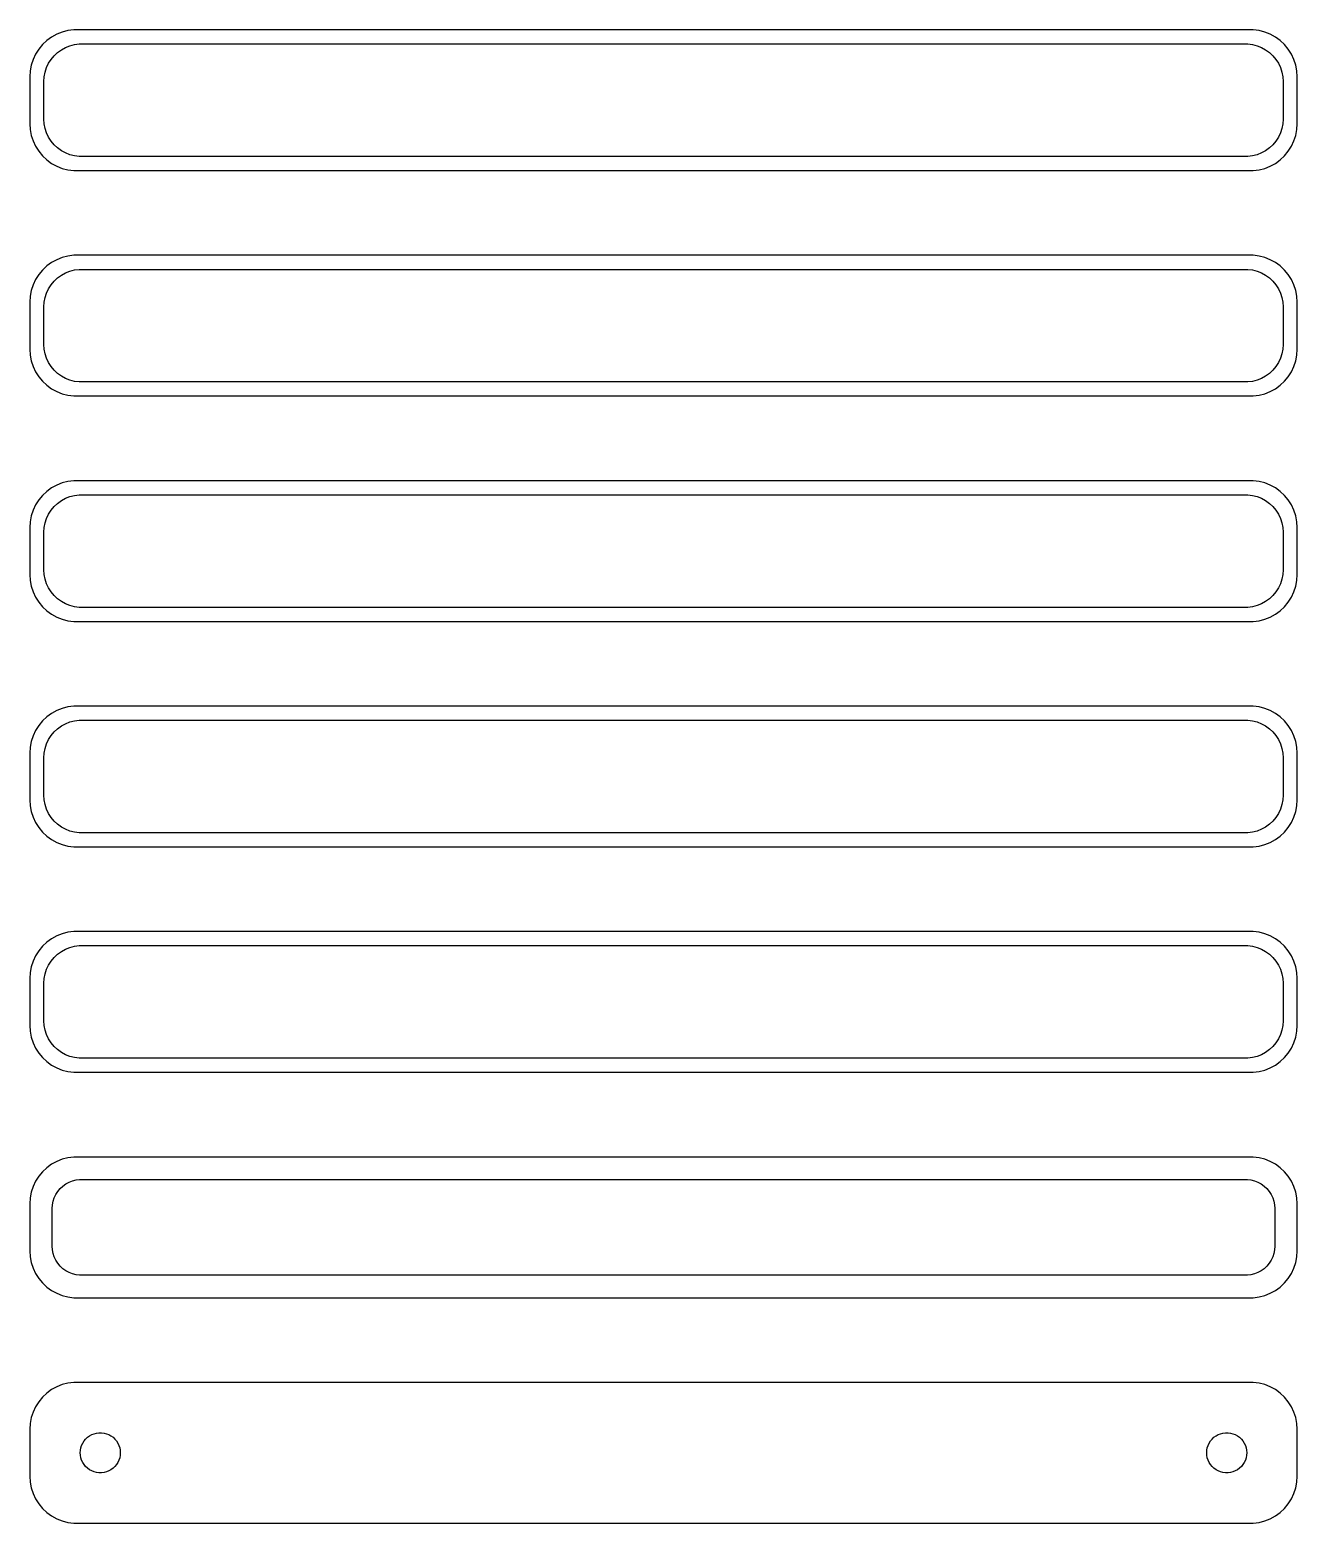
# Model space of a CAD drawing. Header units: metres. Extents: x -68 to 68, y 353 to 703.
# Drawn here: x -67.5 to 67.5, y 352.5 to 511.5 of the extents above; entities that cross this region are included whole.
import ezdxf

# ---------------------------------------------------------------- set-up
doc = ezdxf.new("R2010")
doc.units = ezdxf.units.M

msp = doc.modelspace()

# ---------------------------------------------------------------- linework, layer by layer
for p, q in [((-65.6871, 510.353), (-66.1448, 509.923)), ((-65.1791, 510.722), (-65.6871, 510.353)), ((-64.6289, 511.024), (-65.1791, 510.722)), ((-64.0451, 511.255), (-64.6289, 511.024)), ((-63.4369, 511.411), (-64.0451, 511.255)), ((-62.8139, 511.49), (-63.4369, 511.411)), ((62.8139, 511.49), (-62.8139, 511.49)), ((63.4369, 511.411), (62.8139, 511.49)), ((64.0451, 511.255), (63.4369, 511.411)), ((64.6289, 511.024), (64.0451, 511.255)), ((65.1791, 510.722), (64.6289, 511.024)), ((65.6871, 510.353), (65.1791, 510.722)), ((66.1448, 509.923), (65.6871, 510.353)), ((-66.8815, 508.909), (-67.1489, 508.341)), ((-66.5451, 509.439), (-66.8815, 508.909)), ((-66.1448, 509.923), (-66.5451, 509.439)), ((-65.2361, 508.351), (-64.9159, 508.738)), ((-64.9159, 508.738), (-64.5497, 509.082)), ((-64.5497, 509.082), (-64.1433, 509.377)), ((-64.1433, 509.377), (-63.7031, 509.619)), ((-63.7031, 509.619), (-63.2361, 509.804)), ((-63.2361, 509.804), (-62.7495, 509.929)), ((-62.7495, 509.929), (-62.2512, 509.992)), ((-62.2512, 509.992), (62.2512, 509.992)), ((62.2512, 509.992), (62.7495, 509.929)), ((62.7495, 509.929), (63.2361, 509.804)), ((63.2361, 509.804), (63.7031, 509.619)), ((63.7031, 509.619), (64.1433, 509.377)), ((64.1433, 509.377), (64.5497, 509.082)), ((64.5497, 509.082), (64.9159, 508.738)), ((64.9159, 508.738), (65.2361, 508.351)), ((66.5451, 509.439), (66.1448, 509.923)), ((66.8815, 508.909), (66.5451, 509.439)), ((67.1489, 508.341), (66.8815, 508.909)), ((-67.3429, 507.743), (-67.4606, 507.127)), ((-67.1489, 508.341), (-67.3429, 507.743)), ((-65.8743, 506.995), (-65.7191, 507.472)), ((-65.7191, 507.472), (-65.5052, 507.927)), ((-65.5052, 507.927), (-65.2361, 508.351)), ((65.2361, 508.351), (65.5052, 507.927)), ((65.5052, 507.927), (65.7191, 507.472)), ((65.7191, 507.472), (65.8743, 506.995)), ((67.3429, 507.743), (67.1489, 508.341)), ((67.4606, 507.127), (67.3429, 507.743)), ((-67.4606, 507.127), (-67.5, 506.5)), ((-67.5, 506.5), (-67.5, 501.5)), ((-66, 506), (-65.9685, 506.501)), ((-66, 502), (-66, 506)), ((-65.9685, 506.501), (-65.8743, 506.995)), ((65.8743, 506.995), (65.9685, 506.501)), ((65.9685, 506.501), (66, 506)), ((66, 506), (66, 502)), ((67.5, 506.5), (67.4606, 507.127)), ((67.5, 501.5), (67.5, 506.5)), ((-67.5, 501.5), (-67.4606, 500.873)), ((-67.4606, 500.873), (-67.3429, 500.257)), ((-65.9685, 501.499), (-66, 502)), ((-65.8743, 501.005), (-65.9685, 501.499)), ((-65.7191, 500.528), (-65.8743, 501.005)), ((65.8743, 501.005), (65.7191, 500.528)), ((65.9685, 501.499), (65.8743, 501.005)), ((66, 502), (65.9685, 501.499)), ((67.3429, 500.257), (67.4606, 500.873)), ((67.4606, 500.873), (67.5, 501.5)), ((-67.3429, 500.257), (-67.1489, 499.659)), ((-67.1489, 499.659), (-66.8815, 499.091)), ((-65.5052, 500.073), (-65.7191, 500.528)), ((-65.2361, 499.649), (-65.5052, 500.073)), ((-64.9159, 499.262), (-65.2361, 499.649)), ((-64.5497, 498.918), (-64.9159, 499.262)), ((64.9159, 499.262), (64.5497, 498.918)), ((65.2361, 499.649), (64.9159, 499.262)), ((65.5052, 500.073), (65.2361, 499.649)), ((65.7191, 500.528), (65.5052, 500.073)), ((66.8815, 499.091), (67.1489, 499.659)), ((67.1489, 499.659), (67.3429, 500.257)), ((-66.8815, 499.091), (-66.5451, 498.561)), ((-66.5451, 498.561), (-66.1448, 498.077)), ((-66.1448, 498.077), (-65.6871, 497.647)), ((-65.6871, 497.647), (-65.1791, 497.278)), ((-64.1433, 498.623), (-64.5497, 498.918)), ((-63.7031, 498.381), (-64.1433, 498.623)), ((-63.2361, 498.196), (-63.7031, 498.381)), ((-62.7495, 498.071), (-63.2361, 498.196)), ((-62.2512, 498.008), (-62.7495, 498.071)), ((62.2512, 498.008), (-62.2512, 498.008)), ((62.7495, 498.071), (62.2512, 498.008)), ((63.2361, 498.196), (62.7495, 498.071)), ((63.7031, 498.381), (63.2361, 498.196)), ((64.1433, 498.623), (63.7031, 498.381)), ((64.5497, 498.918), (64.1433, 498.623)), ((65.1791, 497.278), (65.6871, 497.647)), ((65.6871, 497.647), (66.1448, 498.077)), ((66.1448, 498.077), (66.5451, 498.561)), ((66.5451, 498.561), (66.8815, 499.091)), ((-65.1791, 497.278), (-64.6289, 496.976)), ((-64.6289, 496.976), (-64.0451, 496.745)), ((-64.0451, 496.745), (-63.4369, 496.589)), ((-63.4369, 496.589), (-62.8139, 496.51)), ((-62.8139, 496.51), (62.8139, 496.51)), ((62.8139, 496.51), (63.4369, 496.589)), ((63.4369, 496.589), (64.0451, 496.745)), ((64.0451, 496.745), (64.6289, 496.976)), ((64.6289, 496.976), (65.1791, 497.278)), ((-65.1791, 486.722), (-65.6871, 486.353)), ((-64.6289, 487.024), (-65.1791, 486.722)), ((-64.0451, 487.255), (-64.6289, 487.024)), ((-63.4369, 487.411), (-64.0451, 487.255)), ((-62.8139, 487.49), (-63.4369, 487.411)), ((62.8139, 487.49), (-62.8139, 487.49)), ((63.4369, 487.411), (62.8139, 487.49)), ((64.0451, 487.255), (63.4369, 487.411)), ((64.6289, 487.024), (64.0451, 487.255)), ((65.1791, 486.722), (64.6289, 487.024)), ((65.6871, 486.353), (65.1791, 486.722)), ((-66.8815, 484.909), (-67.1489, 484.341)), ((-66.5451, 485.439), (-66.8815, 484.909)), ((-66.1448, 485.923), (-66.5451, 485.439)), ((-65.6871, 486.353), (-66.1448, 485.923)), ((-64.9159, 484.738), (-64.5497, 485.082)), ((-64.5497, 485.082), (-64.1433, 485.377)), ((-64.1433, 485.377), (-63.7031, 485.619)), ((-63.7031, 485.619), (-63.2361, 485.804)), ((-63.2361, 485.804), (-62.7495, 485.929)), ((-62.7495, 485.929), (-62.2512, 485.992)), ((-62.2512, 485.992), (62.2512, 485.992)), ((62.2512, 485.992), (62.7495, 485.929)), ((62.7495, 485.929), (63.2361, 485.804)), ((63.2361, 485.804), (63.7031, 485.619)), ((63.7031, 485.619), (64.1433, 485.377)), ((64.1433, 485.377), (64.5497, 485.082)), ((64.5497, 485.082), (64.9159, 484.738)), ((66.1448, 485.923), (65.6871, 486.353)), ((66.5451, 485.439), (66.1448, 485.923)), ((66.8815, 484.909), (66.5451, 485.439)), ((67.1489, 484.341), (66.8815, 484.909)), ((-67.3429, 483.743), (-67.4606, 483.127)), ((-67.1489, 484.341), (-67.3429, 483.743)), ((-65.8743, 482.995), (-65.7191, 483.472)), ((-65.7191, 483.472), (-65.5052, 483.927)), ((-65.5052, 483.927), (-65.2361, 484.351)), ((-65.2361, 484.351), (-64.9159, 484.738)), ((64.9159, 484.738), (65.2361, 484.351)), ((65.2361, 484.351), (65.5052, 483.927)), ((65.5052, 483.927), (65.7191, 483.472)), ((65.7191, 483.472), (65.8743, 482.995)), ((67.3429, 483.743), (67.1489, 484.341)), ((67.4606, 483.127), (67.3429, 483.743)), ((-67.4606, 483.127), (-67.5, 482.5)), ((-67.5, 482.5), (-67.5, 477.5)), ((-66, 482), (-65.9685, 482.501)), ((-66, 478), (-66, 482)), ((-65.9685, 482.501), (-65.8743, 482.995)), ((65.8743, 482.995), (65.9685, 482.501)), ((65.9685, 482.501), (66, 482)), ((66, 482), (66, 478)), ((67.5, 482.5), (67.4606, 483.127)), ((67.5, 477.5), (67.5, 482.5)), ((-67.5, 477.5), (-67.4606, 476.873)), ((-65.9685, 477.499), (-66, 478)), ((-65.8743, 477.005), (-65.9685, 477.499)), ((-65.7191, 476.528), (-65.8743, 477.005)), ((65.8743, 477.005), (65.7191, 476.528)), ((65.9685, 477.499), (65.8743, 477.005)), ((66, 478), (65.9685, 477.499)), ((67.4606, 476.873), (67.5, 477.5)), ((-67.4606, 476.873), (-67.3429, 476.257)), ((-67.3429, 476.257), (-67.1489, 475.659)), ((-67.1489, 475.659), (-66.8815, 475.091)), ((-65.5052, 476.073), (-65.7191, 476.528)), ((-65.2361, 475.649), (-65.5052, 476.073)), ((-64.9159, 475.262), (-65.2361, 475.649)), ((65.2361, 475.649), (64.9159, 475.262)), ((65.5052, 476.073), (65.2361, 475.649)), ((65.7191, 476.528), (65.5052, 476.073)), ((66.8815, 475.091), (67.1489, 475.659)), ((67.1489, 475.659), (67.3429, 476.257)), ((67.3429, 476.257), (67.4606, 476.873)), ((-66.8815, 475.091), (-66.5451, 474.561)), ((-66.5451, 474.561), (-66.1448, 474.077)), ((-66.1448, 474.077), (-65.6871, 473.647)), ((-64.5497, 474.918), (-64.9159, 475.262)), ((-64.1433, 474.623), (-64.5497, 474.918)), ((-63.7031, 474.381), (-64.1433, 474.623)), ((-63.2361, 474.196), (-63.7031, 474.381)), ((-62.7495, 474.071), (-63.2361, 474.196)), ((-62.2512, 474.008), (-62.7495, 474.071)), ((62.2512, 474.008), (-62.2512, 474.008)), ((62.7495, 474.071), (62.2512, 474.008)), ((63.2361, 474.196), (62.7495, 474.071)), ((63.7031, 474.381), (63.2361, 474.196)), ((64.1433, 474.623), (63.7031, 474.381)), ((64.5497, 474.918), (64.1433, 474.623)), ((64.9159, 475.262), (64.5497, 474.918)), ((65.6871, 473.647), (66.1448, 474.077)), ((66.1448, 474.077), (66.5451, 474.561)), ((66.5451, 474.561), (66.8815, 475.091)), ((-65.6871, 473.647), (-65.1791, 473.278)), ((-65.1791, 473.278), (-64.6289, 472.976)), ((-64.6289, 472.976), (-64.0451, 472.745)), ((-64.0451, 472.745), (-63.4369, 472.589)), ((-63.4369, 472.589), (-62.8139, 472.51)), ((-62.8139, 472.51), (62.8139, 472.51)), ((62.8139, 472.51), (63.4369, 472.589)), ((63.4369, 472.589), (64.0451, 472.745)), ((64.0451, 472.745), (64.6289, 472.976)), ((64.6289, 472.976), (65.1791, 473.278)), ((65.1791, 473.278), (65.6871, 473.647)), ((-65.1791, 462.722), (-65.6871, 462.353)), ((-64.6289, 463.024), (-65.1791, 462.722)), ((-64.0451, 463.255), (-64.6289, 463.024)), ((-63.4369, 463.411), (-64.0451, 463.255)), ((-62.8139, 463.49), (-63.4369, 463.411)), ((62.8139, 463.49), (-62.8139, 463.49)), ((63.4369, 463.411), (62.8139, 463.49)), ((64.0451, 463.255), (63.4369, 463.411)), ((64.6289, 463.024), (64.0451, 463.255)), ((65.1791, 462.722), (64.6289, 463.024)), ((65.6871, 462.353), (65.1791, 462.722)), ((-66.5451, 461.439), (-66.8815, 460.909)), ((-66.1448, 461.923), (-66.5451, 461.439)), ((-65.6871, 462.353), (-66.1448, 461.923)), ((-64.9159, 460.738), (-64.5497, 461.082)), ((-64.5497, 461.082), (-64.1433, 461.377)), ((-64.1433, 461.377), (-63.7031, 461.619)), ((-63.7031, 461.619), (-63.2361, 461.804)), ((-63.2361, 461.804), (-62.7495, 461.929)), ((-62.7495, 461.929), (-62.2512, 461.992)), ((-62.2512, 461.992), (62.2512, 461.992)), ((62.2512, 461.992), (62.7495, 461.929)), ((62.7495, 461.929), (63.2361, 461.804)), ((63.2361, 461.804), (63.7031, 461.619)), ((63.7031, 461.619), (64.1433, 461.377)), ((64.1433, 461.377), (64.5497, 461.082)), ((64.5497, 461.082), (64.9159, 460.738)), ((66.1448, 461.923), (65.6871, 462.353)), ((66.5451, 461.439), (66.1448, 461.923)), ((66.8815, 460.909), (66.5451, 461.439)), ((-67.3429, 459.743), (-67.4606, 459.127)), ((-67.1489, 460.341), (-67.3429, 459.743)), ((-66.8815, 460.909), (-67.1489, 460.341)), ((-65.8743, 458.995), (-65.7191, 459.472)), ((-65.7191, 459.472), (-65.5052, 459.927)), ((-65.5052, 459.927), (-65.2361, 460.351)), ((-65.2361, 460.351), (-64.9159, 460.738)), ((64.9159, 460.738), (65.2361, 460.351)), ((65.2361, 460.351), (65.5052, 459.927)), ((65.5052, 459.927), (65.7191, 459.472)), ((65.7191, 459.472), (65.8743, 458.995)), ((67.1489, 460.341), (66.8815, 460.909)), ((67.3429, 459.743), (67.1489, 460.341)), ((67.4606, 459.127), (67.3429, 459.743)), ((-67.4606, 459.127), (-67.5, 458.5)), ((-67.5, 458.5), (-67.5, 453.5)), ((-66, 458), (-65.9685, 458.501)), ((-66, 454), (-66, 458)), ((-65.9685, 458.501), (-65.8743, 458.995)), ((65.8743, 458.995), (65.9685, 458.501)), ((65.9685, 458.501), (66, 458)), ((66, 458), (66, 454)), ((67.5, 458.5), (67.4606, 459.127)), ((67.5, 453.5), (67.5, 458.5)), ((-67.5, 453.5), (-67.4606, 452.873)), ((-65.9685, 453.499), (-66, 454)), ((-65.8743, 453.005), (-65.9685, 453.499)), ((65.9685, 453.499), (65.8743, 453.005)), ((66, 454), (65.9685, 453.499)), ((67.4606, 452.873), (67.5, 453.5)), ((-67.4606, 452.873), (-67.3429, 452.257)), ((-67.3429, 452.257), (-67.1489, 451.659)), ((-67.1489, 451.659), (-66.8815, 451.091)), ((-65.7191, 452.528), (-65.8743, 453.005)), ((-65.5052, 452.073), (-65.7191, 452.528)), ((-65.2361, 451.649), (-65.5052, 452.073)), ((-64.9159, 451.262), (-65.2361, 451.649)), ((65.2361, 451.649), (64.9159, 451.262)), ((65.5052, 452.073), (65.2361, 451.649)), ((65.7191, 452.528), (65.5052, 452.073)), ((65.8743, 453.005), (65.7191, 452.528)), ((66.8815, 451.091), (67.1489, 451.659)), ((67.1489, 451.659), (67.3429, 452.257)), ((67.3429, 452.257), (67.4606, 452.873)), ((-66.8815, 451.091), (-66.5451, 450.561)), ((-66.5451, 450.561), (-66.1448, 450.077)), ((-66.1448, 450.077), (-65.6871, 449.647)), ((-64.5497, 450.918), (-64.9159, 451.262)), ((-64.1433, 450.623), (-64.5497, 450.918)), ((-63.7031, 450.381), (-64.1433, 450.623)), ((-63.2361, 450.196), (-63.7031, 450.381)), ((-62.7495, 450.071), (-63.2361, 450.196)), ((-62.2512, 450.008), (-62.7495, 450.071)), ((62.2512, 450.008), (-62.2512, 450.008)), ((62.7495, 450.071), (62.2512, 450.008)), ((63.2361, 450.196), (62.7495, 450.071)), ((63.7031, 450.381), (63.2361, 450.196)), ((64.1433, 450.623), (63.7031, 450.381)), ((64.5497, 450.918), (64.1433, 450.623)), ((64.9159, 451.262), (64.5497, 450.918)), ((65.6871, 449.647), (66.1448, 450.077)), ((66.1448, 450.077), (66.5451, 450.561)), ((66.5451, 450.561), (66.8815, 451.091)), ((-65.6871, 449.647), (-65.1791, 449.278)), ((-65.1791, 449.278), (-64.6289, 448.976)), ((-64.6289, 448.976), (-64.0451, 448.745)), ((-64.0451, 448.745), (-63.4369, 448.589)), ((-63.4369, 448.589), (-62.8139, 448.51)), ((-62.8139, 448.51), (62.8139, 448.51)), ((62.8139, 448.51), (63.4369, 448.589)), ((63.4369, 448.589), (64.0451, 448.745)), ((64.0451, 448.745), (64.6289, 448.976)), ((64.6289, 448.976), (65.1791, 449.278)), ((65.1791, 449.278), (65.6871, 449.647)), ((-64.6289, 439.024), (-65.1791, 438.722)), ((-64.0451, 439.255), (-64.6289, 439.024)), ((-63.4369, 439.411), (-64.0451, 439.255)), ((-62.8139, 439.49), (-63.4369, 439.411)), ((62.8139, 439.49), (-62.8139, 439.49)), ((63.4369, 439.411), (62.8139, 439.49)), ((64.0451, 439.255), (63.4369, 439.411)), ((64.6289, 439.024), (64.0451, 439.255)), ((65.1791, 438.722), (64.6289, 439.024)), ((-66.5451, 437.439), (-66.8815, 436.909)), ((-66.1448, 437.923), (-66.5451, 437.439)), ((-65.6871, 438.353), (-66.1448, 437.923)), ((-65.1791, 438.722), (-65.6871, 438.353)), ((-64.5497, 437.082), (-64.1433, 437.377)), ((-64.1433, 437.377), (-63.7031, 437.619)), ((-63.7031, 437.619), (-63.2361, 437.804)), ((-63.2361, 437.804), (-62.7495, 437.929)), ((-62.7495, 437.929), (-62.2512, 437.992)), ((-62.2512, 437.992), (62.2512, 437.992)), ((62.2512, 437.992), (62.7495, 437.929)), ((62.7495, 437.929), (63.2361, 437.804)), ((63.2361, 437.804), (63.7031, 437.619)), ((63.7031, 437.619), (64.1433, 437.377)), ((64.1433, 437.377), (64.5497, 437.082)), ((65.6871, 438.353), (65.1791, 438.722)), ((66.1448, 437.923), (65.6871, 438.353)), ((66.5451, 437.439), (66.1448, 437.923)), ((66.8815, 436.909), (66.5451, 437.439)), ((-67.3429, 435.743), (-67.4606, 435.127)), ((-67.1489, 436.341), (-67.3429, 435.743)), ((-66.8815, 436.909), (-67.1489, 436.341)), ((-65.7191, 435.472), (-65.5052, 435.927)), ((-65.5052, 435.927), (-65.2361, 436.351)), ((-65.2361, 436.351), (-64.9159, 436.738)), ((-64.9159, 436.738), (-64.5497, 437.082)), ((64.5497, 437.082), (64.9159, 436.738)), ((64.9159, 436.738), (65.2361, 436.351)), ((65.2361, 436.351), (65.5052, 435.927)), ((65.5052, 435.927), (65.7191, 435.472)), ((67.1489, 436.341), (66.8815, 436.909)), ((67.3429, 435.743), (67.1489, 436.341)), ((67.4606, 435.127), (67.3429, 435.743)), ((-67.4606, 435.127), (-67.5, 434.5)), ((-67.5, 434.5), (-67.5, 429.5)), ((-66, 434), (-65.9685, 434.501)), ((-65.9685, 434.501), (-65.8743, 434.995)), ((-65.8743, 434.995), (-65.7191, 435.472)), ((65.7191, 435.472), (65.8743, 434.995)), ((65.8743, 434.995), (65.9685, 434.501)), ((65.9685, 434.501), (66, 434)), ((67.5, 434.5), (67.4606, 435.127)), ((67.5, 429.5), (67.5, 434.5)), ((-66, 430), (-66, 434)), ((66, 434), (66, 430)), ((-67.5, 429.5), (-67.4606, 428.873)), ((-65.9685, 429.499), (-66, 430)), ((-65.8743, 429.005), (-65.9685, 429.499)), ((65.9685, 429.499), (65.8743, 429.005)), ((66, 430), (65.9685, 429.499)), ((67.4606, 428.873), (67.5, 429.5)), ((-67.4606, 428.873), (-67.3429, 428.257)), ((-67.3429, 428.257), (-67.1489, 427.659)), ((-67.1489, 427.659), (-66.8815, 427.091)), ((-65.7191, 428.528), (-65.8743, 429.005)), ((-65.5052, 428.073), (-65.7191, 428.528)), ((-65.2361, 427.649), (-65.5052, 428.073)), ((65.5052, 428.073), (65.2361, 427.649)), ((65.7191, 428.528), (65.5052, 428.073)), ((65.8743, 429.005), (65.7191, 428.528)), ((66.8815, 427.091), (67.1489, 427.659)), ((67.1489, 427.659), (67.3429, 428.257)), ((67.3429, 428.257), (67.4606, 428.873)), ((-66.8815, 427.091), (-66.5451, 426.561)), ((-66.5451, 426.561), (-66.1448, 426.077)), ((-66.1448, 426.077), (-65.6871, 425.647)), ((-64.9159, 427.262), (-65.2361, 427.649)), ((-64.5497, 426.918), (-64.9159, 427.262)), ((-64.1433, 426.623), (-64.5497, 426.918)), ((-63.7031, 426.381), (-64.1433, 426.623)), ((-63.2361, 426.196), (-63.7031, 426.381)), ((-62.7495, 426.071), (-63.2361, 426.196)), ((-62.2512, 426.008), (-62.7495, 426.071)), ((62.7495, 426.071), (62.2512, 426.008)), ((63.2361, 426.196), (62.7495, 426.071)), ((63.7031, 426.381), (63.2361, 426.196)), ((64.1433, 426.623), (63.7031, 426.381)), ((64.5497, 426.918), (64.1433, 426.623)), ((64.9159, 427.262), (64.5497, 426.918)), ((65.2361, 427.649), (64.9159, 427.262)), ((65.6871, 425.647), (66.1448, 426.077)), ((66.1448, 426.077), (66.5451, 426.561)), ((66.5451, 426.561), (66.8815, 427.091)), ((-65.6871, 425.647), (-65.1791, 425.278)), ((-65.1791, 425.278), (-64.6289, 424.976)), ((-64.6289, 424.976), (-64.0451, 424.745)), ((-64.0451, 424.745), (-63.4369, 424.589)), ((-63.4369, 424.589), (-62.8139, 424.51)), ((-62.8139, 424.51), (62.8139, 424.51)), ((62.2512, 426.008), (-62.2512, 426.008)), ((62.8139, 424.51), (63.4369, 424.589)), ((63.4369, 424.589), (64.0451, 424.745)), ((64.0451, 424.745), (64.6289, 424.976)), ((64.6289, 424.976), (65.1791, 425.278)), ((65.1791, 425.278), (65.6871, 425.647)), ((-64.6289, 415.024), (-65.1791, 414.722)), ((-64.0451, 415.255), (-64.6289, 415.024)), ((-63.4369, 415.411), (-64.0451, 415.255)), ((-62.8139, 415.49), (-63.4369, 415.411)), ((62.8139, 415.49), (-62.8139, 415.49)), ((63.4369, 415.411), (62.8139, 415.49)), ((64.0451, 415.255), (63.4369, 415.411)), ((64.6289, 415.024), (64.0451, 415.255)), ((65.1791, 414.722), (64.6289, 415.024)), ((-66.5451, 413.439), (-66.8815, 412.909)), ((-66.1448, 413.923), (-66.5451, 413.439)), ((-65.6871, 414.353), (-66.1448, 413.923)), ((-65.1791, 414.722), (-65.6871, 414.353)), ((-64.5497, 413.082), (-64.1433, 413.377)), ((-64.1433, 413.377), (-63.7031, 413.619)), ((-63.7031, 413.619), (-63.2361, 413.804)), ((-63.2361, 413.804), (-62.7495, 413.929)), ((-62.7495, 413.929), (-62.2512, 413.992)), ((-62.2512, 413.992), (62.2512, 413.992)), ((62.2512, 413.992), (62.7495, 413.929)), ((62.7495, 413.929), (63.2361, 413.804)), ((63.2361, 413.804), (63.7031, 413.619)), ((63.7031, 413.619), (64.1433, 413.377)), ((64.1433, 413.377), (64.5497, 413.082)), ((65.6871, 414.353), (65.1791, 414.722)), ((66.1448, 413.923), (65.6871, 414.353)), ((66.5451, 413.439), (66.1448, 413.923)), ((66.8815, 412.909), (66.5451, 413.439)), ((-67.1489, 412.341), (-67.3429, 411.743)), ((-66.8815, 412.909), (-67.1489, 412.341)), ((-65.7191, 411.472), (-65.5052, 411.927)), ((-65.5052, 411.927), (-65.2361, 412.351)), ((-65.2361, 412.351), (-64.9159, 412.738)), ((-64.9159, 412.738), (-64.5497, 413.082)), ((64.5497, 413.082), (64.9159, 412.738)), ((64.9159, 412.738), (65.2361, 412.351)), ((65.2361, 412.351), (65.5052, 411.927)), ((65.5052, 411.927), (65.7191, 411.472)), ((67.1489, 412.341), (66.8815, 412.909)), ((67.3429, 411.743), (67.1489, 412.341)), ((-67.4606, 411.127), (-67.5, 410.5)), ((-67.5, 410.5), (-67.5, 405.5)), ((-67.3429, 411.743), (-67.4606, 411.127)), ((-66, 410), (-65.9685, 410.501)), ((-65.9685, 410.501), (-65.8743, 410.995)), ((-65.8743, 410.995), (-65.7191, 411.472)), ((65.7191, 411.472), (65.8743, 410.995)), ((65.8743, 410.995), (65.9685, 410.501)), ((65.9685, 410.501), (66, 410)), ((67.4606, 411.127), (67.3429, 411.743)), ((67.5, 410.5), (67.4606, 411.127)), ((67.5, 405.5), (67.5, 410.5)), ((-66, 406), (-66, 410)), ((66, 410), (66, 406)), ((-67.5, 405.5), (-67.4606, 404.873)), ((-65.9685, 405.499), (-66, 406)), ((-65.8743, 405.005), (-65.9685, 405.499)), ((65.9685, 405.499), (65.8743, 405.005)), ((66, 406), (65.9685, 405.499)), ((67.4606, 404.873), (67.5, 405.5)), ((-67.4606, 404.873), (-67.3429, 404.257)), ((-67.3429, 404.257), (-67.1489, 403.659)), ((-65.7191, 404.528), (-65.8743, 405.005)), ((-65.5052, 404.073), (-65.7191, 404.528)), ((-65.2361, 403.649), (-65.5052, 404.073)), ((65.5052, 404.073), (65.2361, 403.649)), ((65.7191, 404.528), (65.5052, 404.073)), ((65.8743, 405.005), (65.7191, 404.528)), ((67.1489, 403.659), (67.3429, 404.257)), ((67.3429, 404.257), (67.4606, 404.873)), ((-67.1489, 403.659), (-66.8815, 403.091)), ((-66.8815, 403.091), (-66.5451, 402.561)), ((-66.5451, 402.561), (-66.1448, 402.077)), ((-64.9159, 403.262), (-65.2361, 403.649)), ((-64.5497, 402.918), (-64.9159, 403.262)), ((-64.1433, 402.623), (-64.5497, 402.918)), ((-63.7031, 402.381), (-64.1433, 402.623)), ((-63.2361, 402.196), (-63.7031, 402.381)), ((63.7031, 402.381), (63.2361, 402.196)), ((64.1433, 402.623), (63.7031, 402.381)), ((64.5497, 402.918), (64.1433, 402.623)), ((64.9159, 403.262), (64.5497, 402.918)), ((65.2361, 403.649), (64.9159, 403.262)), ((66.1448, 402.077), (66.5451, 402.561)), ((66.5451, 402.561), (66.8815, 403.091)), ((66.8815, 403.091), (67.1489, 403.659)), ((-66.1448, 402.077), (-65.6871, 401.647)), ((-65.6871, 401.647), (-65.1791, 401.278)), ((-65.1791, 401.278), (-64.6289, 400.976)), ((-64.6289, 400.976), (-64.0451, 400.745)), ((-64.0451, 400.745), (-63.4369, 400.589)), ((-62.7495, 402.071), (-63.2361, 402.196)), ((-62.2512, 402.008), (-62.7495, 402.071)), ((62.2512, 402.008), (-62.2512, 402.008)), ((62.7495, 402.071), (62.2512, 402.008)), ((63.2361, 402.196), (62.7495, 402.071)), ((63.4369, 400.589), (64.0451, 400.745)), ((64.0451, 400.745), (64.6289, 400.976)), ((64.6289, 400.976), (65.1791, 401.278)), ((65.1791, 401.278), (65.6871, 401.647)), ((65.6871, 401.647), (66.1448, 402.077)), ((-63.4369, 400.589), (-62.8139, 400.51)), ((-62.8139, 400.51), (62.8139, 400.51)), ((62.8139, 400.51), (63.4369, 400.589)), ((-64.0451, 391.255), (-64.6289, 391.024)), ((-63.4369, 391.411), (-64.0451, 391.255)), ((-62.8139, 391.49), (-63.4369, 391.411)), ((62.8139, 391.49), (-62.8139, 391.49)), ((63.4369, 391.411), (62.8139, 391.49)), ((64.0451, 391.255), (63.4369, 391.411)), ((64.6289, 391.024), (64.0451, 391.255)), ((-66.1448, 389.923), (-66.5451, 389.439)), ((-65.6871, 390.353), (-66.1448, 389.923)), ((-65.1791, 390.722), (-65.6871, 390.353)), ((-64.6289, 391.024), (-65.1791, 390.722)), ((65.1791, 390.722), (64.6289, 391.024)), ((65.6871, 390.353), (65.1791, 390.722)), ((66.1448, 389.923), (65.6871, 390.353)), ((66.5451, 389.439), (66.1448, 389.923)), ((-67.1489, 388.341), (-67.3429, 387.743)), ((-66.8815, 388.909), (-67.1489, 388.341)), ((-66.5451, 389.439), (-66.8815, 388.909)), ((-64.5184, 387.83), (-64.2692, 388.131)), ((-64.2692, 388.131), (-63.9842, 388.399)), ((-63.9842, 388.399), (-63.668, 388.628)), ((-63.668, 388.628), (-63.3254, 388.817)), ((-63.3254, 388.817), (-62.9619, 388.961)), ((-62.9619, 388.961), (-62.5833, 389.058)), ((-62.5833, 389.058), (-62.1954, 389.107)), ((-62.1954, 389.107), (62.1954, 389.107)), ((62.1954, 389.107), (62.5833, 389.058)), ((62.5833, 389.058), (62.9619, 388.961)), ((62.9619, 388.961), (63.3254, 388.817)), ((63.3254, 388.817), (63.668, 388.628)), ((63.668, 388.628), (63.9842, 388.399)), ((63.9842, 388.399), (64.2692, 388.131)), ((64.2692, 388.131), (64.5184, 387.83)), ((66.8815, 388.909), (66.5451, 389.439)), ((67.1489, 388.341), (66.8815, 388.909)), ((67.3429, 387.743), (67.1489, 388.341)), ((-67.4606, 387.127), (-67.5, 386.5)), ((-67.5, 386.5), (-67.5, 381.5)), ((-67.3429, 387.743), (-67.4606, 387.127)), ((-65.1129, 386), (-65.0884, 386.39)), ((-65.0884, 386.39), (-65.0151, 386.774)), ((-65.0151, 386.774), (-64.8943, 387.146)), ((-64.8943, 387.146), (-64.7279, 387.5)), ((-64.7279, 387.5), (-64.5184, 387.83)), ((64.5184, 387.83), (64.7279, 387.5)), ((64.7279, 387.5), (64.8943, 387.146)), ((64.8943, 387.146), (65.0151, 386.774)), ((65.0151, 386.774), (65.0884, 386.39)), ((65.0884, 386.39), (65.1129, 386)), ((67.4606, 387.127), (67.3429, 387.743)), ((67.5, 386.5), (67.4606, 387.127)), ((67.5, 381.5), (67.5, 386.5)), ((-65.1129, 382), (-65.1129, 386)), ((65.1129, 386), (65.1129, 382)), ((-65.0884, 381.61), (-65.1129, 382)), ((-65.0151, 381.226), (-65.0884, 381.61)), ((65.0884, 381.61), (65.0151, 381.226)), ((65.1129, 382), (65.0884, 381.61)), ((-67.5, 381.5), (-67.4606, 380.873)), ((-67.4606, 380.873), (-67.3429, 380.257)), ((-67.3429, 380.257), (-67.1489, 379.659)), ((-64.8943, 380.854), (-65.0151, 381.226)), ((-64.7279, 380.5), (-64.8943, 380.854)), ((-64.5184, 380.17), (-64.7279, 380.5)), ((-64.2692, 379.869), (-64.5184, 380.17)), ((64.5184, 380.17), (64.2692, 379.869)), ((64.7279, 380.5), (64.5184, 380.17)), ((64.8943, 380.854), (64.7279, 380.5)), ((65.0151, 381.226), (64.8943, 380.854)), ((67.1489, 379.659), (67.3429, 380.257)), ((67.3429, 380.257), (67.4606, 380.873)), ((67.4606, 380.873), (67.5, 381.5)), ((-67.1489, 379.659), (-66.8815, 379.091)), ((-66.8815, 379.091), (-66.5451, 378.561)), ((-66.5451, 378.561), (-66.1448, 378.077)), ((-63.9842, 379.601), (-64.2692, 379.869)), ((-63.668, 379.372), (-63.9842, 379.601)), ((-63.3254, 379.183), (-63.668, 379.372)), ((-62.9619, 379.039), (-63.3254, 379.183)), ((-62.5833, 378.942), (-62.9619, 379.039)), ((-62.1954, 378.893), (-62.5833, 378.942)), ((62.1954, 378.893), (-62.1954, 378.893)), ((62.5833, 378.942), (62.1954, 378.893)), ((62.9619, 379.039), (62.5833, 378.942)), ((63.3254, 379.183), (62.9619, 379.039)), ((63.668, 379.372), (63.3254, 379.183)), ((63.9842, 379.601), (63.668, 379.372)), ((64.2692, 379.869), (63.9842, 379.601)), ((66.1448, 378.077), (66.5451, 378.561)), ((66.5451, 378.561), (66.8815, 379.091)), ((66.8815, 379.091), (67.1489, 379.659)), ((-66.1448, 378.077), (-65.6871, 377.647)), ((-65.6871, 377.647), (-65.1791, 377.278)), ((-65.1791, 377.278), (-64.6289, 376.976)), ((-64.6289, 376.976), (-64.0451, 376.745)), ((64.0451, 376.745), (64.6289, 376.976)), ((64.6289, 376.976), (65.1791, 377.278)), ((65.1791, 377.278), (65.6871, 377.647)), ((65.6871, 377.647), (66.1448, 378.077)), ((-64.0451, 376.745), (-63.4369, 376.589)), ((-63.4369, 376.589), (-62.8139, 376.51)), ((-62.8139, 376.51), (62.8139, 376.51)), ((62.8139, 376.51), (63.4369, 376.589)), ((63.4369, 376.589), (64.0451, 376.745)), ((-64.0451, 367.255), (-64.6289, 367.024)), ((-63.4369, 367.411), (-64.0451, 367.255)), ((-62.8139, 367.49), (-63.4369, 367.411)), ((62.8139, 367.49), (-62.8139, 367.49)), ((63.4369, 367.411), (62.8139, 367.49)), ((64.0451, 367.255), (63.4369, 367.411)), ((64.6289, 367.024), (64.0451, 367.255)), ((-66.1448, 365.923), (-66.5451, 365.439)), ((-65.6871, 366.353), (-66.1448, 365.923)), ((-65.1791, 366.722), (-65.6871, 366.353)), ((-64.6289, 367.024), (-65.1791, 366.722)), ((65.1791, 366.722), (64.6289, 367.024)), ((65.6871, 366.353), (65.1791, 366.722)), ((66.1448, 365.923), (65.6871, 366.353)), ((66.5451, 365.439), (66.1448, 365.923)), ((-67.1489, 364.341), (-67.3429, 363.743)), ((-66.8815, 364.909), (-67.1489, 364.341)), ((-66.5451, 365.439), (-66.8815, 364.909)), ((66.8815, 364.909), (66.5451, 365.439)), ((67.1489, 364.341), (66.8815, 364.909)), ((67.3429, 363.743), (67.1489, 364.341)), ((-67.4606, 363.127), (-67.5, 362.5)), ((-67.5, 362.5), (-67.5, 357.5)), ((-67.3429, 363.743), (-67.4606, 363.127)), ((67.4606, 363.127), (67.3429, 363.743)), ((67.5, 362.5), (67.4606, 363.127)), ((67.5, 357.5), (67.5, 362.5)), ((-61.9853, 360.786), (-61.8712, 361.029)), ((-61.8712, 361.029), (-61.7275, 361.255)), ((-61.7275, 361.255), (-61.5565, 361.462)), ((-61.5565, 361.462), (-61.3611, 361.645)), ((-61.3611, 361.645), (-61.1441, 361.803)), ((-61.1441, 361.803), (-60.9092, 361.932)), ((-60.9092, 361.932), (-60.6598, 362.031)), ((-60.6598, 362.031), (-60.4001, 362.097)), ((-60.4001, 362.097), (-60.1341, 362.131)), ((-60.1341, 362.131), (-59.8659, 362.131)), ((-59.8659, 362.131), (-59.5999, 362.097)), ((-59.5999, 362.097), (-59.3401, 362.031)), ((-59.3401, 362.031), (-59.0908, 361.932)), ((-59.0908, 361.932), (-58.8559, 361.803)), ((-58.8559, 361.803), (-58.6389, 361.645)), ((-58.6389, 361.645), (-58.4434, 361.462)), ((-58.4434, 361.462), (-58.2725, 361.255)), ((-58.2725, 361.255), (-58.1288, 361.029)), ((-58.1288, 361.029), (-58.0146, 360.786)), ((58.0146, 360.786), (58.1288, 361.029)), ((58.1288, 361.029), (58.2725, 361.255)), ((58.2725, 361.255), (58.4434, 361.462)), ((58.4434, 361.462), (58.6389, 361.645)), ((58.6389, 361.645), (58.8559, 361.803)), ((58.8559, 361.803), (59.0908, 361.932)), ((59.0908, 361.932), (59.3401, 362.031)), ((59.3401, 362.031), (59.5999, 362.097)), ((59.5999, 362.097), (59.8659, 362.131)), ((59.8659, 362.131), (60.1341, 362.131)), ((60.1341, 362.131), (60.4001, 362.097)), ((60.4001, 362.097), (60.6598, 362.031)), ((60.6598, 362.031), (60.9092, 361.932)), ((60.9092, 361.932), (61.1441, 361.803)), ((61.1441, 361.803), (61.3611, 361.645)), ((61.3611, 361.645), (61.5565, 361.462)), ((61.5565, 361.462), (61.7275, 361.255)), ((61.7275, 361.255), (61.8712, 361.029)), ((61.8712, 361.029), (61.9853, 360.786)), ((-62.1353, 360), (-62.1185, 360.268)), ((-62.1185, 359.732), (-62.1353, 360)), ((-62.1185, 360.268), (-62.0682, 360.531)), ((-62.0682, 359.469), (-62.1185, 359.732)), ((-62.0682, 360.531), (-61.9853, 360.786)), ((-61.9853, 359.214), (-62.0682, 359.469)), ((-58.0146, 360.786), (-57.9318, 360.531)), ((-57.9318, 359.469), (-58.0146, 359.214)), ((-57.9318, 360.531), (-57.8815, 360.268)), ((-57.8815, 359.732), (-57.9318, 359.469)), ((-57.8815, 360.268), (-57.8647, 360)), ((-57.8647, 360), (-57.8815, 359.732)), ((57.8647, 360), (57.8815, 360.268)), ((57.8815, 359.732), (57.8647, 360)), ((57.8815, 360.268), (57.9318, 360.531)), ((57.9318, 359.469), (57.8815, 359.732)), ((57.9318, 360.531), (58.0146, 360.786)), ((58.0146, 359.214), (57.9318, 359.469)), ((61.9853, 360.786), (62.0682, 360.531)), ((62.0682, 359.469), (61.9853, 359.214)), ((62.0682, 360.531), (62.1185, 360.268)), ((62.1185, 359.732), (62.0682, 359.469)), ((62.1185, 360.268), (62.1353, 360)), ((62.1353, 360), (62.1185, 359.732)), ((-61.8712, 358.971), (-61.9853, 359.214)), ((-61.7275, 358.745), (-61.8712, 358.971)), ((-61.5565, 358.538), (-61.7275, 358.745)), ((-61.3611, 358.355), (-61.5565, 358.538)), ((-61.1441, 358.197), (-61.3611, 358.355)), ((-60.9092, 358.068), (-61.1441, 358.197)), ((-60.6598, 357.969), (-60.9092, 358.068)), ((-60.4001, 357.903), (-60.6598, 357.969)), ((-60.1341, 357.869), (-60.4001, 357.903)), ((-59.8659, 357.869), (-60.1341, 357.869)), ((-59.5999, 357.903), (-59.8659, 357.869)), ((-59.3401, 357.969), (-59.5999, 357.903)), ((-59.0908, 358.068), (-59.3401, 357.969)), ((-58.8559, 358.197), (-59.0908, 358.068)), ((-58.6389, 358.355), (-58.8559, 358.197)), ((-58.4434, 358.538), (-58.6389, 358.355)), ((-58.2725, 358.745), (-58.4434, 358.538)), ((-58.1288, 358.971), (-58.2725, 358.745)), ((-58.0146, 359.214), (-58.1288, 358.971)), ((58.1288, 358.971), (58.0146, 359.214)), ((58.2725, 358.745), (58.1288, 358.971)), ((58.4434, 358.538), (58.2725, 358.745)), ((58.6389, 358.355), (58.4434, 358.538)), ((58.8559, 358.197), (58.6389, 358.355)), ((59.0908, 358.068), (58.8559, 358.197)), ((59.3401, 357.969), (59.0908, 358.068)), ((59.5999, 357.903), (59.3401, 357.969)), ((59.8659, 357.869), (59.5999, 357.903)), ((60.1341, 357.869), (59.8659, 357.869)), ((60.4001, 357.903), (60.1341, 357.869)), ((60.6598, 357.969), (60.4001, 357.903)), ((60.9092, 358.068), (60.6598, 357.969)), ((61.1441, 358.197), (60.9092, 358.068)), ((61.3611, 358.355), (61.1441, 358.197)), ((61.5565, 358.538), (61.3611, 358.355)), ((61.7275, 358.745), (61.5565, 358.538)), ((61.8712, 358.971), (61.7275, 358.745)), ((61.9853, 359.214), (61.8712, 358.971)), ((-67.5, 357.5), (-67.4606, 356.873)), ((-67.4606, 356.873), (-67.3429, 356.257)), ((-67.3429, 356.257), (-67.1489, 355.659)), ((67.1489, 355.659), (67.3429, 356.257)), ((67.3429, 356.257), (67.4606, 356.873)), ((67.4606, 356.873), (67.5, 357.5)), ((-67.1489, 355.659), (-66.8815, 355.091)), ((-66.8815, 355.091), (-66.5451, 354.561)), ((-66.5451, 354.561), (-66.1448, 354.077)), ((66.1448, 354.077), (66.5451, 354.561)), ((66.5451, 354.561), (66.8815, 355.091)), ((66.8815, 355.091), (67.1489, 355.659)), ((-66.1448, 354.077), (-65.6871, 353.647)), ((-65.6871, 353.647), (-65.1791, 353.278)), ((-65.1791, 353.278), (-64.6289, 352.976)), ((-64.6289, 352.976), (-64.0451, 352.745)), ((64.0451, 352.745), (64.6289, 352.976)), ((64.6289, 352.976), (65.1791, 353.278)), ((65.1791, 353.278), (65.6871, 353.647)), ((65.6871, 353.647), (66.1448, 354.077)), ((-64.0451, 352.745), (-63.4369, 352.589)), ((-63.4369, 352.589), (-62.8139, 352.51)), ((-62.8139, 352.51), (62.8139, 352.51)), ((62.8139, 352.51), (63.4369, 352.589)), ((63.4369, 352.589), (64.0451, 352.745))]:
    msp.add_line(p, q)

doc.saveas('drawing.dxf')
